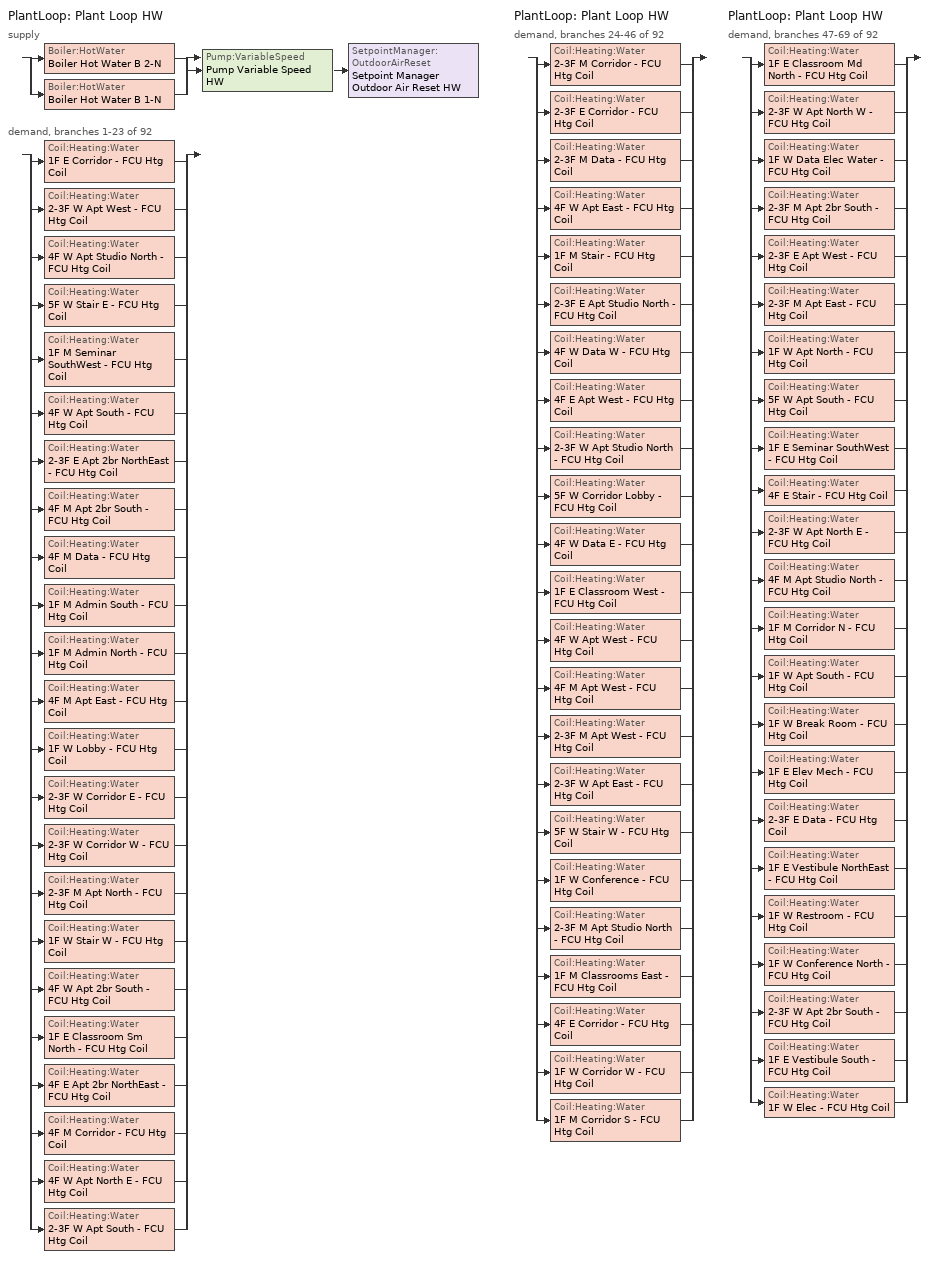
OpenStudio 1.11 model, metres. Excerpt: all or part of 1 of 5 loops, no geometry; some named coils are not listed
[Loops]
PlantLoop 'Plant Loop HW'
 supply: split
  | Boiler:HotWater 'Boiler Hot Water B 2-N'
  | Boiler:HotWater 'Boiler Hot Water B 1-N'
  join > Pump:VariableSpeed 'Pump Variable Speed HW' > SetpointManager:OutdoorAirReset 'Setpoint Manager Outdoor Air Reset HW'
 demand, branches 1-23 of 92: split
  | Coil:Heating:Water '1F E Corridor - FCU Htg Coil'
  | Coil:Heating:Water '2-3F W Apt West - FCU Htg Coil'
  | Coil:Heating:Water '4F W Apt Studio North - FCU Htg Coil'
  | Coil:Heating:Water '5F W Stair E - FCU Htg Coil'
  | Coil:Heating:Water '1F M Seminar SouthWest - FCU Htg Coil'
  | Coil:Heating:Water '4F W Apt South - FCU Htg Coil'
  | Coil:Heating:Water '2-3F E Apt 2br NorthEast - FCU Htg Coil'
  | Coil:Heating:Water '4F M Apt 2br South - FCU Htg Coil'
  | Coil:Heating:Water '4F M Data - FCU Htg Coil'
  | Coil:Heating:Water '1F M Admin South - FCU Htg Coil'
  | Coil:Heating:Water '1F M Admin North - FCU Htg Coil'
  | Coil:Heating:Water '4F M Apt East - FCU Htg Coil'
  | Coil:Heating:Water '1F W Lobby - FCU Htg Coil'
  | Coil:Heating:Water '2-3F W Corridor E - FCU Htg Coil'
  | Coil:Heating:Water '2-3F W Corridor W - FCU Htg Coil'
  | Coil:Heating:Water '2-3F M Apt North - FCU Htg Coil'
  | Coil:Heating:Water '1F W Stair W - FCU Htg Coil'
  | Coil:Heating:Water '4F W Apt 2br South - FCU Htg Coil'
  | Coil:Heating:Water '1F E Classroom Sm North - FCU Htg Coil'
  | Coil:Heating:Water '4F E Apt 2br NorthEast - FCU Htg Coil'
  | Coil:Heating:Water '4F M Corridor - FCU Htg Coil'
  | Coil:Heating:Water '4F W Apt North E - FCU Htg Coil'
  | Coil:Heating:Water '2-3F W Apt South - FCU Htg Coil'
PlantLoop 'Plant Loop HW'
 demand, branches 24-46 of 92: split
  | Coil:Heating:Water '2-3F M Corridor - FCU Htg Coil'
  | Coil:Heating:Water '2-3F E Corridor - FCU Htg Coil'
  | Coil:Heating:Water '2-3F M Data - FCU Htg Coil'
  | Coil:Heating:Water '4F W Apt East - FCU Htg Coil'
  | Coil:Heating:Water '1F M Stair - FCU Htg Coil'
  | Coil:Heating:Water '2-3F E Apt Studio North - FCU Htg Coil'
  | Coil:Heating:Water '4F W Data W - FCU Htg Coil'
  | Coil:Heating:Water '4F E Apt West - FCU Htg Coil'
  | Coil:Heating:Water '2-3F W Apt Studio North - FCU Htg Coil'
  | Coil:Heating:Water '5F W Corridor Lobby - FCU Htg Coil'
  | Coil:Heating:Water '4F W Data E - FCU Htg Coil'
  | Coil:Heating:Water '1F E Classroom West - FCU Htg Coil'
  | Coil:Heating:Water '4F W Apt West - FCU Htg Coil'
  | Coil:Heating:Water '4F M Apt West - FCU Htg Coil'
  | Coil:Heating:Water '2-3F M Apt West - FCU Htg Coil'
  | Coil:Heating:Water '2-3F W Apt East - FCU Htg Coil'
  | Coil:Heating:Water '5F W Stair W - FCU Htg Coil'
  | Coil:Heating:Water '1F W Conference - FCU Htg Coil'
  | Coil:Heating:Water '2-3F M Apt Studio North - FCU Htg Coil'
  | Coil:Heating:Water '1F M Classrooms East - FCU Htg Coil'
  | Coil:Heating:Water '4F E Corridor - FCU Htg Coil'
  | Coil:Heating:Water '1F W Corridor W - FCU Htg Coil'
  | Coil:Heating:Water '1F M Corridor S - FCU Htg Coil'
PlantLoop 'Plant Loop HW'
 demand, branches 47-69 of 92: split
  | Coil:Heating:Water '1F E Classroom Md North - FCU Htg Coil'
  | Coil:Heating:Water '2-3F W Apt North W - FCU Htg Coil'
  | Coil:Heating:Water '1F W Data Elec Water - FCU Htg Coil'
  | Coil:Heating:Water '2-3F M Apt 2br South - FCU Htg Coil'
  | Coil:Heating:Water '2-3F E Apt West - FCU Htg Coil'
  | Coil:Heating:Water '2-3F M Apt East - FCU Htg Coil'
  | Coil:Heating:Water '1F W Apt North - FCU Htg Coil'
  | Coil:Heating:Water '5F W Apt South - FCU Htg Coil'
  | Coil:Heating:Water '1F E Seminar SouthWest - FCU Htg Coil'
  | Coil:Heating:Water '4F E Stair - FCU Htg Coil'
  | Coil:Heating:Water '2-3F W Apt North E - FCU Htg Coil'
  | Coil:Heating:Water '4F M Apt Studio North - FCU Htg Coil'
  | Coil:Heating:Water '1F M Corridor N - FCU Htg Coil'
  | Coil:Heating:Water '1F W Apt South - FCU Htg Coil'
  | Coil:Heating:Water '1F W Break Room - FCU Htg Coil'
  | Coil:Heating:Water '1F E Elev Mech - FCU Htg Coil'
  | Coil:Heating:Water '2-3F E Data - FCU Htg Coil'
  | Coil:Heating:Water '1F E Vestibule NorthEast - FCU Htg Coil'
  | Coil:Heating:Water '1F W Restroom - FCU Htg Coil'
  | Coil:Heating:Water '1F W Conference North - FCU Htg Coil'
  | Coil:Heating:Water '2-3F W Apt 2br South - FCU Htg Coil'
  | Coil:Heating:Water '1F E Vestibule South - FCU Htg Coil'
  | Coil:Heating:Water '1F W Elec - FCU Htg Coil'
[Sizing:Zone] Zone Cooling Design Supply Air Temperature Input Method=SupplyAirTemperature; Zone Cooling Design Supply Air Temperature {C}=12.7778; Zone Cooling Design Supply Air Temperature Difference {deltaC}=11.11; Zone Heating Design Supply Air Temperature Input Method=SupplyAirTemperature; Zone Heating Design Supply Air Temperature {C}=40; Zone Heating Design Supply Air Temperature Difference {deltaC}=11.11; Zone Cooling Design Supply Air Humidity Ratio {kg-H2O/kg-air}=0.0085; Zone Heating Design Supply Air Humidity Ratio {kg-H2O/kg-air}=0.008; Cooling Design Air Flow Method=DesignDay; Heating Design Air Flow Method=DesignDay; Account for Dedicated Outdoor Air System=No; Dedicated Outdoor Air System Control Strategy=NeutralSupplyAir; Dedicated Outdoor Air Low Setpoint Temperature for Design {C}=Autosize; Dedicated Outdoor Air High Setpoint Temperature for Design {C}=Autosize
4F E Stair; 2-3F M Corridor; 1F W Lobby; 5F W Apt South; 2-3F W Corridor W; 2-3F M Apt Studio North; 2-3F W Apt Studio North; 4F M Apt West; 2-3F E Apt West; 2-3F W Corridor E; 2-3F W Apt 2br South; 1F W Apt North; 2-3F W Apt South; 5F W Stair W; 4F W Apt South; 2-3F E Data; 2-3F M Data; 4F M Apt East; 4F W Apt Studio North; 4F E Apt 2br NorthEast; 1F E Vestibule South; 2-3F W Apt East; 1F W Corridor W; 5F W Stair E; 2-3F W Apt North W; 4F E Corridor; 2-3F M Apt North; 1F W Stair W; 4F W Data W; 4F M Apt 2br South; 2-3F W Apt North E; 4F M Corridor; 2-3F M Apt 2br South; 4F W Apt East; 4F E Apt West; 1F W Elec; 1F W Apt South; 1F E Elev Mech; 4F W Data E; 4F M Apt Studio North; 4F M Data; 2-3F E Apt Studio North; 2-3F W Apt West; 1F W Data Elec Water; 2-3F M Apt East; 2-3F M Apt West; 5F W Corridor Lobby; 1F M Stair; 1F E Vestibule NorthEast; 4F W Apt 2br South; 2-3F E Apt 2br NorthEast; 4F W Apt North E; 4F W Apt West; 2-3F E Corridor
[Zone equipment]
4F E Stair: 4F E Stair - FCU
2-3F M Corridor: 2-3F M Corridor - FCU, 2-3F M Corridor EF
1F W Lobby: 1F W Lobby - FCU
5F W Apt South: 5F W Apt South - FCU, 5F W Apt South EF
2-3F W Corridor W: 2-3F W Corridor W - FCU, 2-3F W Corridor W EF
2-3F M Apt Studio North: 2-3F M Apt Studio North - FCU, 2-3F M Apt Studio North EF
2-3F W Apt Studio North: 2-3F W Apt Studio North - FCU, 2-3F W Apt Studio North EF
4F M Apt West: 4F M Apt West - FCU, 4F M Apt West EF
2-3F E Apt West: 2-3F E Apt West - FCU, 2-3F E Apt West EF
2-3F W Corridor E: 2-3F W Corridor E - FCU, 2-3F W Corridor E EF
2-3F W Apt 2br South: 2-3F W Apt 2br South - FCU, 2-3F W Apt 2br South EF
1F W Apt North: 1F W Apt North - FCU, 1F W Apt North EF
2-3F W Apt South: 2-3F W Apt South - FCU, 2-3F W Apt South EF
5F W Stair W: 5F W Stair W - FCU
4F W Apt South: 4F W Apt South - FCU, 4F W Apt South EF
2-3F E Data: 2-3F E Data - FCU
2-3F M Data: 2-3F M Data - FCU
4F M Apt East: 4F M Apt East - FCU, 4F M Apt East EF
4F W Apt Studio North: 4F W Apt Studio North - FCU, 4F W Apt Studio North EF
4F E Apt 2br NorthEast: 4F E Apt 2br NorthEast - FCU, 4F E Apt 2br NorthEast EF
1F E Vestibule South: 1F E Vestibule South - FCU
2-3F W Apt East: 2-3F W Apt East - FCU, 2-3F W Apt East EF
1F W Corridor W: 1F W Corridor W - FCU, 1F W Corridor W EF
5F W Stair E: 5F W Stair E - FCU
2-3F W Apt North W: 2-3F W Apt North W - FCU, 2-3F W Apt North W EF
4F E Corridor: 4F E Corridor - FCU, 4F E Corridor EF
2-3F M Apt North: 2-3F M Apt North - FCU, 2-3F M Apt North EF
1F W Stair W: 1F W Stair W - FCU
4F W Data W: 4F W Data W - FCU
4F M Apt 2br South: 4F M Apt 2br South - FCU, 4F M Apt 2br South EF
2-3F W Apt North E: 2-3F W Apt North E - FCU, 2-3F W Apt North E EF
4F M Corridor: 4F M Corridor - FCU, 4F M Corridor EF
2-3F M Apt 2br South: 2-3F M Apt 2br South - FCU, 2-3F M Apt 2br South EF
4F W Apt East: 4F W Apt East - FCU, 4F W Apt East EF
4F E Apt West: 4F E Apt West - FCU, 4F E Apt West EF
1F W Elec: 1F W Elec - FCU
1F W Apt South: 1F W Apt South - FCU, 1F W Apt South EF
1F E Elev Mech: 1F E Elev Mech - FCU
4F W Data E: 4F W Data E - FCU
4F M Apt Studio North: 4F M Apt Studio North - FCU, 4F M Apt Studio North EF
4F M Data: 4F M Data - FCU
2-3F E Apt Studio North: 2-3F E Apt Studio North - FCU, 2-3F E Apt Studio North EF
2-3F W Apt West: 2-3F W Apt West - FCU, 2-3F W Apt West EF
1F W Data Elec Water: 1F W Data Elec Water - FCU, 1F W Data Elec Water - UH
2-3F M Apt East: 2-3F M Apt East - FCU, 2-3F M Apt East EF
2-3F M Apt West: 2-3F M Apt West - FCU, 2-3F M Apt West EF
5F W Corridor Lobby: 5F W Corridor Lobby - FCU, 5F W Corridor Lobby EF
1F M Stair: 1F M Stair - FCU
1F E Vestibule NorthEast: 1F E Vestibule NorthEast - FCU
4F W Apt 2br South: 4F W Apt 2br South - FCU, 4F W Apt 2br South EF
2-3F E Apt 2br NorthEast: 2-3F E Apt 2br NorthEast - FCU, 2-3F E Apt 2br NorthEast EF
4F W Apt North E: 4F W Apt North E - FCU, 4F W Apt North E EF
4F W Apt West: 4F W Apt West - FCU, 4F W Apt West EF
2-3F E Corridor: 2-3F E Corridor - FCU, 2-3F E Corridor EF
[PlantLoop]
Plant Loop HW: Fluid Type=Water; Plant Loop Volume {m3}=Autocalculate; Load Distribution Scheme=Optimal
[Sizing:Plant]
Plant Loop HW: Loop Type=Heating; Design Loop Exit Temperature {C}=60; Loop Design Temperature Difference {deltaC}=30.5556; Sizing Option=NonCoincident; Zone Timesteps in Averaging Window=1; Coincident Sizing Factor Mode=None
[Boiler:HotWater] Nominal Capacity {W}=820599; Nominal Thermal Efficiency=0.933; Efficiency Curve Temperature Evaluation Variable=EnteringBoiler; Design Water Outlet Temperature {C}=60; Design Water Flow Rate {m3/s}=0.0227125; Water Outlet Upper Temperature Limit {C}=99; Boiler Flow Mode=NotModulated; Parasitic Electric Load {W}=0; Sizing Factor=1
Name | Normalized Boiler Efficiency Curve
Boiler Hot Water B 2-N | Constant Boiler Efficiency
Boiler Hot Water B 1-N | Boiler Efficiency
[SetpointManager:OutdoorAirReset]
Setpoint Manager Outdoor Air Reset HW: Control Variable=Temperature; Setpoint at Outdoor Low Temperature {C}=60; Outdoor Low Temperature {C}=-12.2222; Setpoint at Outdoor High Temperature {C}=48.8889; Outdoor High Temperature {C}=15.5556
[Coil:Heating:Water] Performance Input Method=NominalCapacity; Rated Inlet Water Temperature {C}=60; Rated Inlet Air Temperature {C}=20; Rated Outlet Water Temperature {C}=29.4444; Rated Outlet Air Temperature {C}=29.4444
Name | Availability Schedule | Rated Capacity {W} | Rated Ratio for Air and Water Convection
1F E Corridor - FCU Htg Coil | Always On Discrete | 40168.3
2-3F W Apt West - FCU Htg Coil; 4F M Apt East - FCU Htg Coil; 4F W Apt East - FCU Htg Coil; 4F W Apt West - FCU Htg Coil; 4F M Apt West - FCU Htg Coil; 2-3F M Apt West - FCU Htg Coil; 2-3F W Apt East - FCU Htg Coil; 2-3F M Apt East - FCU Htg Coil | Always On Discrete | 12978.9
4F W Apt Studio North - FCU Htg Coil; 2-3F E Apt Studio North - FCU Htg Coil; 2-3F W Apt Studio North - FCU Htg Coil; 2-3F M Apt Studio North - FCU Htg Coil; 4F M Apt Studio North - FCU Htg Coil | Always On Discrete | 11425.1
5F W Stair E - FCU Htg Coil; 5F W Stair W - FCU Htg Coil; 4F E Stair - FCU Htg Coil | Always On Discrete | 4077.5
1F M Seminar SouthWest - FCU Htg Coil; 1F E Seminar SouthWest - FCU Htg Coil | Always On Discrete | 5680.89
4F W Apt South - FCU Htg Coil; 2-3F W Apt South - FCU Htg Coil; 4F E Apt West - FCU Htg Coil; 2-3F E Apt West - FCU Htg Coil; 5F W Apt South - FCU Htg Coil; 1F W Apt South - FCU Htg Coil | Always On Discrete | 12804.9
2-3F E Apt 2br NorthEast - FCU Htg Coil; 4F E Apt 2br NorthEast - FCU Htg Coil | Always On Discrete | 5996.23
4F M Apt 2br South - FCU Htg Coil; 4F W Apt 2br South - FCU Htg Coil; 2-3F M Apt 2br South - FCU Htg Coil; 2-3F W Apt 2br South - FCU Htg Coil | Always On Discrete | 9129.75
4F M Data - FCU Htg Coil; 2-3F W Corridor E - FCU Htg Coil; 4F M Corridor - FCU Htg Coil; 2-3F M Corridor - FCU Htg Coil; 2-3F E Corridor - FCU Htg Coil; 2-3F M Data - FCU Htg Coil; 4F W Data W - FCU Htg Coil; 4F W Data E - FCU Htg Coil; 4F E Corridor - FCU Htg Coil; 1F W Data Elec Water - FCU Htg Coil; 1F E Elev Mech - FCU Htg Coil; 2-3F E Data - FCU Htg Coil; 1F W Elec - FCU Htg Coil | Always OFF | 0
1F M Admin South - FCU Htg Coil | Always On Discrete | 11812.5
1F M Admin North - FCU Htg Coil | Always On Discrete | 13194.1
1F W Lobby - FCU Htg Coil | Always On Discrete | 50523.1
2-3F W Corridor W - FCU Htg Coil; 5F W Corridor Lobby - FCU Htg Coil | Always On Discrete | 9574.63
2-3F M Apt North - FCU Htg Coil; 4F W Apt North E - FCU Htg Coil; 2-3F W Apt North E - FCU Htg Coil | Always On Discrete | 7388.91
1F W Stair W - FCU Htg Coil; 1F M Stair - FCU Htg Coil | Always On Discrete | 5158.05
1F E Classroom Sm North - FCU Htg Coil; 1F W Conference North - FCU Htg Coil | Always On Discrete | 7918.78
1F E Classroom West - FCU Htg Coil; 1F M Classrooms East - FCU Htg Coil | Always On Discrete | 24101
1F W Conference - FCU Htg Coil | Always On Discrete | 4361.19
1F W Corridor W - FCU Htg Coil | Always On Discrete | 1492.02 | 0.5
1F M Corridor S - FCU Htg Coil | Always On Discrete | 17215
1F E Classroom Md North - FCU Htg Coil | Always On Discrete | 36151.5 | 0.5
2-3F W Apt North W - FCU Htg Coil; 1F W Apt North - FCU Htg Coil | Always On Discrete | 18814
1F M Corridor N - FCU Htg Coil | Always On Discrete | 9525.4
1F W Break Room - FCU Htg Coil; 1F W Restroom - FCU Htg Coil | Always On Discrete | 1434.58
1F E Vestibule NorthEast - FCU Htg Coil; 1F E Vestibule South - FCU Htg Coil | Always On Discrete | 2940.09
[ZoneHVAC:FourPipeFanCoil] Availability Schedule=Always On Discrete; Capacity Control Method=CyclingFan; Maximum Supply Air Flow Rate {m3/s}=autosize; Maximum Outdoor Air Flow Rate {m3/s}=0; Maximum Hot Water Flow Rate {m3/s}=autosize
Name | Outdoor Air Schedule | Supply Air Fan | Cooling Coil | Maximum Cold Water Flow Rate {m3/s} | Heating Coil | Medium Speed Supply Air Flow Ratio | Low Speed Supply Air Flow Ratio | Minimum Hot Water Flow Rate {m3/s}
1F E Corridor - FCU | ControllerOutdoorAir - Offices | 1F E Corridor - FCU Fan | 1F E Corridor - FCU Clg Coil | autosize | 1F E Corridor - FCU Htg Coil
2-3F W Apt West - FCU |  | 2-3F W Apt West - FCU Fan | 2-3F W Apt West - FCU Clg Coil | autosize | 2-3F W Apt West - FCU Htg Coil | 0.66
4F W Apt Studio North - FCU |  | 4F W Apt Studio North - FCU Fan | 4F W Apt Studio North - FCU Clg Coil | autosize | 4F W Apt Studio North - FCU Htg Coil | 0.66
5F W Stair E - FCU |  | 5F W Stair E - FCU Fan | 5F W Stair E - FCU Clg Coil | autosize | 5F W Stair E - FCU Htg Coil
1F M Seminar SouthWest - FCU | ControllerOutdoorAir - Offices | 1F M Seminar SouthWest - FCU Fan | 1F M Seminar SouthWest - FCU Clg Coil | autosize | 1F M Seminar SouthWest - FCU Htg Coil | 0.66
4F W Apt South - FCU |  | 4F W Apt South - FCU Fan | 4F W Apt South - FCU Clg Coil | autosize | 4F W Apt South - FCU Htg Coil | 0.66
2-3F E Apt 2br NorthEast - FCU |  | 2-3F E Apt 2br NorthEast - FCU Fan | 2-3F E Apt 2br NorthEast - FCU Clg Coil | autosize | 2-3F E Apt 2br NorthEast - FCU Htg Coil |  | 0.33
4F M Apt 2br South - FCU |  | 4F M Apt 2br South - FCU Fan | 4F M Apt 2br South - FCU Clg Coil | autosize | 4F M Apt 2br South - FCU Htg Coil | 0.66
4F M Data - FCU |  | 4F M Data - FCU Fan | 4F M Data - FCU Clg Coil | autosize | 4F M Data - FCU Htg Coil
1F M Admin South - FCU | ControllerOutdoorAir - Offices | 1F M Admin South - FCU Fan | 1F M Admin South - FCU Clg Coil | autosize | 1F M Admin South - FCU Htg Coil
1F M Admin North - FCU | ControllerOutdoorAir - Offices | 1F M Admin North - FCU Fan | 1F M Admin North - FCU Clg Coil | autosize | 1F M Admin North - FCU Htg Coil
4F M Apt East - FCU |  | 4F M Apt East - FCU Fan | 4F M Apt East - FCU Clg Coil | autosize | 4F M Apt East - FCU Htg Coil
1F W Lobby - FCU |  | 1F W Lobby - FCU Fan | 1F W Lobby - FCU Clg Coil | autosize | 1F W Lobby - FCU Htg Coil
2-3F W Corridor E - FCU |  | 2-3F W Corridor E - FCU Fan | 2-3F W Corridor E - FCU Clg Coil | autosize | 2-3F W Corridor E - FCU Htg Coil
2-3F W Corridor W - FCU |  | 2-3F W Corridor W - FCU Fan | 2-3F W Corridor W - FCU Clg Coil | autosize | 2-3F W Corridor W - FCU Htg Coil
2-3F M Apt North - FCU |  | 2-3F M Apt North - FCU Fan | 2-3F M Apt North - FCU Clg Coil | autosize | 2-3F M Apt North - FCU Htg Coil | 0.66 | 0.33
1F W Stair W - FCU |  | 1F W Stair W - FCU Fan | 1F W Stair W - FCU Clg Coil | autosize | 1F W Stair W - FCU Htg Coil
4F W Apt 2br South - FCU |  | 4F W Apt 2br South - FCU Fan | 4F W Apt 2br South - FCU Clg Coil | autosize | 4F W Apt 2br South - FCU Htg Coil | 0.66
1F E Classroom Sm North - FCU | ControllerOutdoorAir - Offices | 1F E Classroom Sm North - FCU Fan | 1F E Classroom Sm North - FCU Clg Coil | autosize | 1F E Classroom Sm North - FCU Htg Coil |  | 0.33
4F E Apt 2br NorthEast - FCU |  | 4F E Apt 2br NorthEast - FCU Fan | 4F E Apt 2br NorthEast - FCU Clg Coil | autosize | 4F E Apt 2br NorthEast - FCU Htg Coil | 0.66
4F M Corridor - FCU |  | 4F M Corridor - FCU Fan | 4F M Corridor - FCU Clg Coil | autosize | 4F M Corridor - FCU Htg Coil
4F W Apt North E - FCU |  | 4F W Apt North E - FCU Fan | 4F W Apt North E - FCU Clg Coil | autosize | 4F W Apt North E - FCU Htg Coil | 0.66
2-3F W Apt South - FCU |  | 2-3F W Apt South - FCU Fan | 2-3F W Apt South - FCU Clg Coil | autosize | 2-3F W Apt South - FCU Htg Coil | 0.66
2-3F M Corridor - FCU |  | 2-3F M Corridor - FCU Fan | 2-3F M Corridor - FCU Clg Coil | autosize | 2-3F M Corridor - FCU Htg Coil
2-3F E Corridor - FCU |  | 2-3F E Corridor - FCU Fan | 2-3F E Corridor - FCU Clg Coil | autosize | 2-3F E Corridor - FCU Htg Coil
2-3F M Data - FCU |  | 2-3F M Data - FCU Fan | 2-3F M Data - FCU Clg Coil | autosize | 2-3F M Data - FCU Htg Coil
4F W Apt East - FCU |  | 4F W Apt East - FCU Fan | 4F W Apt East - FCU Clg Coil | autosize | 4F W Apt East - FCU Htg Coil | 0.66
1F M Stair - FCU |  | 1F M Stair - FCU Fan | 1F M Stair - FCU Clg Coil | autosize | 1F M Stair - FCU Htg Coil
2-3F E Apt Studio North - FCU |  | 2-3F E Apt Studio North - FCU Fan | 2-3F E Apt Studio North - FCU Clg Coil | autosize | 2-3F E Apt Studio North - FCU Htg Coil | 0.66
4F W Data W - FCU |  | 4F W Data W - FCU Fan | 4F W Data W - FCU Clg Coil | 0 | 4F W Data W - FCU Htg Coil
4F E Apt West - FCU |  | 4F E Apt West - FCU Fan | 4F E Apt West - FCU Clg Coil | autosize | 4F E Apt West - FCU Htg Coil | 0.66
2-3F W Apt Studio North - FCU |  | 2-3F W Apt Studio North - FCU Fan | 2-3F W Apt Studio North - FCU Clg Coil | autosize | 2-3F W Apt Studio North - FCU Htg Coil | 0.66
5F W Corridor Lobby - FCU |  | 5F W Corridor Lobby - FCU Fan | 5F W Corridor Lobby - FCU Clg Coil | autosize | 5F W Corridor Lobby - FCU Htg Coil
4F W Data E - FCU |  | 4F W Data E - FCU Fan | 4F W Data E - FCU Clg Coil | autosize | 4F W Data E - FCU Htg Coil
1F E Classroom West - FCU | ControllerOutdoorAir - Offices | 1F E Classroom West - FCU Fan | 1F E Classroom West - FCU Clg Coil | autosize | 1F E Classroom West - FCU Htg Coil | 0.66
4F W Apt West - FCU |  | 4F W Apt West - FCU Fan | 4F W Apt West - FCU Clg Coil | autosize | 4F W Apt West - FCU Htg Coil | 0.66
4F M Apt West - FCU |  | 4F M Apt West - FCU Fan | 4F M Apt West - FCU Clg Coil | autosize | 4F M Apt West - FCU Htg Coil |  | 0.33
2-3F M Apt West - FCU |  | 2-3F M Apt West - FCU Fan | 2-3F M Apt West - FCU Clg Coil | autosize | 2-3F M Apt West - FCU Htg Coil
2-3F W Apt East - FCU |  | 2-3F W Apt East - FCU Fan | 2-3F W Apt East - FCU Clg Coil | autosize | 2-3F W Apt East - FCU Htg Coil | 0.66
5F W Stair W - FCU |  | 5F W Stair W - FCU Fan | 5F W Stair W - FCU Clg Coil | autosize | 5F W Stair W - FCU Htg Coil
1F W Conference - FCU | ControllerOutdoorAir - Offices | 1F W Conference - FCU Fan | 1F W Conference - FCU Clg Coil | autosize | 1F W Conference - FCU Htg Coil
2-3F M Apt Studio North - FCU |  | 2-3F M Apt Studio North - FCU Fan | 2-3F M Apt Studio North - FCU Clg Coil | autosize | 2-3F M Apt Studio North - FCU Htg Coil
1F M Classrooms East - FCU | ControllerOutdoorAir - Offices | 1F M Classrooms East - FCU Fan | 1F M Classrooms East - FCU Clg Coil | autosize | 1F M Classrooms East - FCU Htg Coil | 0.66
4F E Corridor - FCU |  | 4F E Corridor - FCU Fan | 4F E Corridor - FCU Clg Coil | autosize | 4F E Corridor - FCU Htg Coil
1F W Corridor W - FCU |  | 1F W Corridor W - FCU Fan | 1F W Corridor W - FCU Clg Coil | autosize | 1F W Corridor W - FCU Htg Coil | 0.66
1F M Corridor S - FCU | ControllerOutdoorAir - Offices | 1F M Corridor S - FCU Fan | 1F M Corridor S - FCU Clg Coil | autosize | 1F M Corridor S - FCU Htg Coil
1F E Classroom Md North - FCU | ControllerOutdoorAir - Offices | 1F E Classroom Md North - FCU Fan | 1F E Classroom Md North - FCU Clg Coil | autosize | 1F E Classroom Md North - FCU Htg Coil | 0.66 | 0.33 | 0
2-3F W Apt North W - FCU |  | 2-3F W Apt North W - FCU Fan | 2-3F W Apt North W - FCU Clg Coil | autosize | 2-3F W Apt North W - FCU Htg Coil
1F W Data Elec Water - FCU |  | 1F W Data Elec Water - FCU Fan | 1F W Data Elec Water - FCU Clg Coil | autosize | 1F W Data Elec Water - FCU Htg Coil
2-3F M Apt 2br South - FCU |  | 2-3F M Apt 2br South - FCU Fan | 2-3F M Apt 2br South - FCU Clg Coil | autosize | 2-3F M Apt 2br South - FCU Htg Coil | 0.66
2-3F E Apt West - FCU |  | 2-3F E Apt West - FCU Fan | 2-3F E Apt West - FCU Clg Coil | autosize | 2-3F E Apt West - FCU Htg Coil
2-3F M Apt East - FCU |  | 2-3F M Apt East - FCU Fan | 2-3F M Apt East - FCU Clg Coil | autosize | 2-3F M Apt East - FCU Htg Coil | 0.66
1F W Apt North - FCU |  | 1F W Apt North - FCU Fan | 1F W Apt North - FCU Clg Coil | autosize | 1F W Apt North - FCU Htg Coil | 0.66 | 0.33
5F W Apt South - FCU |  | 5F W Apt South - FCU Fan | 5F W Apt South - FCU Clg Coil | autosize | 5F W Apt South - FCU Htg Coil | 0.66
1F E Seminar SouthWest - FCU | ControllerOutdoorAir - Offices | 1F E Seminar SouthWest - FCU Fan | 1F E Seminar SouthWest - FCU Clg Coil | autosize | 1F E Seminar SouthWest - FCU Htg Coil | 0.66
4F E Stair - FCU |  | 4F E Stair - FCU Fan | 4F E Stair - FCU Clg Coil | autosize | 4F E Stair - FCU Htg Coil
2-3F W Apt North E - FCU |  | 2-3F W Apt North E - FCU Fan | 2-3F W Apt North E - FCU Clg Coil | autosize | 2-3F W Apt North E - FCU Htg Coil | 0.66
4F M Apt Studio North - FCU |  | 4F M Apt Studio North - FCU Fan | 4F M Apt Studio North - FCU Clg Coil | autosize | 4F M Apt Studio North - FCU Htg Coil
1F M Corridor N - FCU | ControllerOutdoorAir - Offices | 1F M Corridor N - FCU Fan | 1F M Corridor N - FCU Clg Coil | autosize | 1F M Corridor N - FCU Htg Coil
1F W Apt South - FCU |  | 1F W Apt South - FCU Fan | 1F W Apt South - FCU Clg Coil | autosize | 1F W Apt South - FCU Htg Coil |  | 0.33
1F W Break Room - FCU | ControllerOutdoorAir - Offices | 1F W Break Room - FCU Fan | 1F W Break Room - FCU Clg Coil | autosize | 1F W Break Room - FCU Htg Coil
1F E Elev Mech - FCU |  | 1F E Elev Mech - FCU Fan | 1F E Elev Mech - FCU Clg Coil | autosize | 1F E Elev Mech - FCU Htg Coil
2-3F E Data - FCU |  | 2-3F E Data - FCU Fan | 2-3F E Data - FCU Clg Coil | autosize | 2-3F E Data - FCU Htg Coil
1F E Vestibule NorthEast - FCU |  | 1F E Vestibule NorthEast - FCU Fan | 1F E Vestibule NorthEast - FCU Clg Coil | autosize | 1F E Vestibule NorthEast - FCU Htg Coil
1F W Restroom - FCU | ControllerOutdoorAir - Offices | 1F W Restroom - FCU Fan | 1F W Restroom - FCU Clg Coil | autosize | 1F W Restroom - FCU Htg Coil
1F W Conference North - FCU | ControllerOutdoorAir - Offices | 1F W Conference North - FCU Fan | 1F W Conference North - FCU Clg Coil | autosize | 1F W Conference North - FCU Htg Coil
2-3F W Apt 2br South - FCU |  | 2-3F W Apt 2br South - FCU Fan | 2-3F W Apt 2br South - FCU Clg Coil | autosize | 2-3F W Apt 2br South - FCU Htg Coil | 0.66
1F E Vestibule South - FCU |  | 1F E Vestibule South - FCU Fan | 1F E Vestibule South - FCU Clg Coil | autosize | 1F E Vestibule South - FCU Htg Coil
1F W Elec - FCU |  | 1F W Elec - FCU Fan | 1F W Elec - FCU Clg Coil | autosize | 1F W Elec - FCU Htg Coil
[ZoneHVAC:UnitHeater]
1F W Data Elec Water - UH: Availability Schedule=Always On Discrete; Supply Air Fan=1F W Data Elec Water - UH Fan; Maximum Supply Air Flow Rate {m3/s}=0.188779; Fan Control Type=OnOff; Heating Coil=1F W Data Elec Water - UH Htg Coil; Maximum Hot Water Flow Rate {m3/s}=AutoSize; Minimum Hot Water Flow Rate {m3/s}=0; Heating Convergence Tolerance=0.001
[Fan:ZoneExhaust] Fan Efficiency=0.6; System Availability Manager Coupling Mode=Decoupled
Name | Pressure Rise {Pa} | Maximum Flow Rate {m3/s}
4F W Apt North E EF; 2-3F W Apt North E EF; 4F M Apt 2br South EF; 4F W Apt 2br South EF; 2-3F M Apt 2br South EF; 2-3F W Apt 2br South EF; 2-3F M Apt North EF | 62.2722 | 0.0471947
2-3F W Apt North W EF; 1F W Apt North EF | 62.2722 | 0.141584
4F W Apt South EF; 2-3F W Apt South EF; 5F W Apt South EF; 1F W Apt South EF; 2-3F W Apt West EF; 4F E Apt West EF; 4F W Apt West EF; 4F M Apt West EF; 2-3F M Apt West EF; 2-3F E Apt West EF; 4F M Apt East EF; 4F W Apt East EF; 2-3F W Apt East EF; 2-3F M Apt East EF | 62.2722 | 0.0707921
2-3F E Apt 2br NorthEast EF; 4F E Apt 2br NorthEast EF | 62.2722 | 0.0235974
4F W Apt Studio North EF; 2-3F E Apt Studio North EF; 2-3F W Apt Studio North EF; 2-3F M Apt Studio North EF; 4F M Apt Studio North EF | 62.2722 | 0.0943895
2-3F W Corridor W EF; 1F W Corridor W EF | 44.836 | 0.0471947
2-3F W Corridor E EF; 4F M Corridor EF; 2-3F M Corridor EF; 2-3F E Corridor EF; 4F E Corridor EF; 5F W Corridor Lobby EF | 44.836 | 0.0943895
[Pump:VariableSpeed]
Pump Variable Speed HW: Rated Flow Rate {m3/s}=0.0227125; Rated Pump Head {Pa}=298907; Motor Efficiency=0.93; Pump Control Type=Intermittent
[Fan:OnOff] Availability Schedule=Always On Discrete; Fan Efficiency=0.7; Motor Efficiency=0.9; Motor In Airstream Fraction=1
Name | Pressure Rise {Pa} | Maximum Flow Rate {m3/s} | Fan Power Ratio Function of Speed Ratio Curve | Fan Efficiency Ratio Function of Speed Ratio Curve
1F W Apt North - FCU Fan | 498.044 | 1.57158 | Fan On Off Power Curve | Fan On Off Efficiency Curve
2-3F E Corridor - FCU Fan | 307.127 | 0.141584 | Fan On Off Power Curve 1 | Fan On Off Efficiency Curve 1
4F W Data E - FCU Fan | 2126.26 | 0.245413 | Fan On Off Power Curve 3 | Fan On Off Efficiency Curve 3
5F W Apt South - FCU Fan | 863.795 | 1.20819 | Fan On Off Power Curve 4 | Fan On Off Efficiency Curve 4
4F E Corridor - FCU Fan | 307.127 | 0.141584 | Fan On Off Power Curve 6 | Fan On Off Efficiency Curve 6
4F E Stair - FCU Fan | 792.586 | 0.438911 | Fan On Off Power Curve 9 | Fan On Off Efficiency Curve 9
4F E Apt West - FCU Fan | 863.795 | 1.20819 | Fan On Off Power Curve 10 | Fan On Off Efficiency Curve 10
1F W Lobby - FCU Fan | 547.196 | 3.24228 | Fan On Off Power Curve 11 | Fan On Off Efficiency Curve 11
1F E Classroom Sm North - FCU Fan | 801.201 | 0.651287 | Fan On Off Power Curve 12 | Fan On Off Efficiency Curve 12
4F W Apt East - FCU Fan | 622.507 | 1.22942 | Fan On Off Power Curve 15 | Fan On Off Efficiency Curve 15
2-3F M Apt Studio North - FCU Fan | 383.909 | 0.906139 | Fan On Off Power Curve 16 | Fan On Off Efficiency Curve 16
5F W Corridor Lobby - FCU Fan | 451.289 | 0.578136 | Fan On Off Power Curve 18 | Fan On Off Efficiency Curve 18
2-3F W Apt West - FCU Fan | 622.507 | 1.22942 | Fan On Off Power Curve 20 | Fan On Off Efficiency Curve 20
2-3F M Apt 2br South - FCU Fan | 792.586 | 0.877822 | Fan On Off Power Curve 21 | Fan On Off Efficiency Curve 21
2-3F W Corridor W - FCU Fan | 451.289 | 0.578136 | Fan On Off Power Curve 23 | Fan On Off Efficiency Curve 23
1F E Elev Mech - FCU Fan | 2126.26 | 0.245413 | Fan On Off Power Curve 25 | Fan On Off Efficiency Curve 25
1F W Data Elec Water - FCU Fan | 2126.26 | 0.245413 | Fan On Off Power Curve 30 | Fan On Off Efficiency Curve 30
4F E Apt 2br NorthEast - FCU Fan | 680.405 | 0.613532 | Fan On Off Power Curve 32 | Fan On Off Efficiency Curve 32
1F W Break Room - FCU Fan | 368.553 | 0.117987 | Fan On Off Power Curve 33 | Fan On Off Efficiency Curve 33
1F W Corridor W - FCU Fan | 141.751 | 0.122706 | Fan On Off Power Curve 35 | Fan On Off Efficiency Curve 35
2-3F E Apt 2br NorthEast - FCU Fan | 680.405 | 0.613532 | Fan On Off Power Curve 36 | Fan On Off Efficiency Curve 36
4F W Apt South - FCU Fan | 863.795 | 1.20819 | Fan On Off Power Curve 37 | Fan On Off Efficiency Curve 37
2-3F W Apt East - FCU Fan | 622.507 | 1.22942 | Fan On Off Power Curve 38 | Fan On Off Efficiency Curve 38
4F M Corridor - FCU Fan | 307.127 | 0.141584 | Fan On Off Power Curve 39 | Fan On Off Efficiency Curve 39
4F W Data W - FCU Fan | 2126.26 | 0.245413 | Fan On Off Power Curve 40 | Fan On Off Efficiency Curve 40
4F M Apt West - FCU Fan | 622.507 | 1.22942 | Fan On Off Power Curve 41 | Fan On Off Efficiency Curve 41
4F W Apt West - FCU Fan | 622.507 | 1.22942 | Fan On Off Power Curve 42 | Fan On Off Efficiency Curve 42
2-3F W Corridor E - FCU Fan | 307.127 | 0.141584 | Fan On Off Power Curve 43 | Fan On Off Efficiency Curve 43
2-3F W Apt 2br South - FCU Fan | 792.586 | 0.877822 | Fan On Off Power Curve 44 | Fan On Off Efficiency Curve 44
1F M Admin South - FCU Fan | 313.833 | 1.08076 | Fan On Off Power Curve 45 | Fan On Off Efficiency Curve 45
1F W Apt South - FCU Fan | 863.795 | 1.20819 | Fan On Off Power Curve 46 | Fan On Off Efficiency Curve 46
4F W Apt North E - FCU Fan | 653.462 | 0.665446 | Fan On Off Power Curve 47 | Fan On Off Efficiency Curve 47
2-3F M Apt East - FCU Fan | 622.507 | 1.22942 | Fan On Off Power Curve 48 | Fan On Off Efficiency Curve 48
5F W Stair W - FCU Fan | 792.586 | 0.438911 | Fan On Off Power Curve 49 | Fan On Off Efficiency Curve 49
4F M Apt 2br South - FCU Fan | 792.586 | 0.877822 | Fan On Off Power Curve 50 | Fan On Off Efficiency Curve 50
1F M Classrooms East - FCU Fan | 605.479 | 1.98218 | Fan On Off Power Curve 51 | Fan On Off Efficiency Curve 51
2-3F M Data - FCU Fan | 2126.26 | 0.245413 | Fan On Off Power Curve 53 | Fan On Off Efficiency Curve 53
4F M Apt Studio North - FCU Fan | 383.909 | 0.906139 | Fan On Off Power Curve 54 | Fan On Off Efficiency Curve 54
2-3F E Apt Studio North - FCU Fan | 383.909 | 0.906139 | Fan On Off Power Curve 55 | Fan On Off Efficiency Curve 55
4F M Apt East - FCU Fan | 622.507 | 1.22942 | Fan On Off Power Curve 56 | Fan On Off Efficiency Curve 56
1F E Vestibule NorthEast - FCU Fan | 775.9 | 0.26901 | Fan On Off Power Curve 57 | Fan On Off Efficiency Curve 57
1F W Conference - FCU Fan | 363.703 | 0.35868 | Fan On Off Power Curve 58 | Fan On Off Efficiency Curve 58
2-3F W Apt South - FCU Fan | 863.795 | 1.20819 | Fan On Off Power Curve 59 | Fan On Off Efficiency Curve 59
2-3F W Apt North E - FCU Fan | 653.462 | 0.665446 | Fan On Off Power Curve 60 | Fan On Off Efficiency Curve 60
4F W Apt Studio North - FCU Fan | 383.909 | 0.906139 | Fan On Off Power Curve 61 | Fan On Off Efficiency Curve 61
4F W Apt 2br South - FCU Fan | 792.586 | 0.877822 | Fan On Off Power Curve 63 | Fan On Off Efficiency Curve 63
1F W Elec - FCU Fan | 1105.66 | 0.471947 | Fan On Off Power Curve 64 | Fan On Off Efficiency Curve 64
1F E Classroom West - FCU Fan | 605.479 | 1.98218 | Fan On Off Power Curve 65 | Fan On Off Efficiency Curve 65
5F W Stair E - FCU Fan | 792.586 | 0.438911 | Fan On Off Power Curve 66 | Fan On Off Efficiency Curve 66
1F W Conference North - FCU Fan | 801.201 | 0.651287 | Fan On Off Power Curve 68 | Fan On Off Efficiency Curve 68
1F E Seminar SouthWest - FCU Fan | 558.413 | 0.467228 | Fan On Off Power Curve 69 | Fan On Off Efficiency Curve 69
4F M Data - FCU Fan | 2126.26 | 0.245413 | Fan On Off Power Curve 70 | Fan On Off Efficiency Curve 70
2-3F W Apt North W - FCU Fan | 498.044 | 1.57158 | Fan On Off Power Curve 71 | Fan On Off Efficiency Curve 71
2-3F M Corridor - FCU Fan | 307.127 | 0.141584 | Fan On Off Power Curve 72 | Fan On Off Efficiency Curve 72
1F E Vestibule South - FCU Fan | 775.9 | 0.26901 | Fan On Off Power Curve 73 | Fan On Off Efficiency Curve 73
1F W Stair W - FCU Fan | 368.553 | 0.471947 | Fan On Off Power Curve 75 | Fan On Off Efficiency Curve 75
2-3F W Apt Studio North - FCU Fan | 383.909 | 0.906139 | Fan On Off Power Curve 76 | Fan On Off Efficiency Curve 76
1F M Seminar SouthWest - FCU Fan | 558.413 | 0.467228 | Fan On Off Power Curve 78 | Fan On Off Efficiency Curve 78
2-3F E Apt West - FCU Fan | 863.795 | 1.20819 | Fan On Off Power Curve 79 | Fan On Off Efficiency Curve 79
1F E Classroom Md North - FCU Fan | 526.504 | 2.97327 | Fan On Off Power Curve 80 | Fan On Off Efficiency Curve 80
1F M Admin North - FCU Fan | 312.333 | 1.1138 | Fan On Off Power Curve 81 | Fan On Off Efficiency Curve 81
1F M Corridor N - FCU Fan | 321.928 | 0.783433 | Fan On Off Power Curve 82 | Fan On Off Efficiency Curve 82
1F E Corridor - FCU Fan | 1184.63 | 3.30363 | Fan On Off Power Curve 83 | Fan On Off Efficiency Curve 83
2-3F M Apt North - FCU Fan | 653.462 | 0.665446 | Fan On Off Power Curve 84 | Fan On Off Efficiency Curve 84
2-3F E Data - FCU Fan | 2126.26 | 0.245413 | Fan On Off Power Curve 85 | Fan On Off Efficiency Curve 85
1F W Restroom - FCU Fan | 368.553 | 0.117987 | Fan On Off Power Curve 86 | Fan On Off Efficiency Curve 86
1F M Stair - FCU Fan | 368.553 | 0.471947 | Fan On Off Power Curve 88 | Fan On Off Efficiency Curve 88
1F M Corridor S - FCU Fan | 552.829 | 1.41584 | Fan On Off Power Curve 89 | Fan On Off Efficiency Curve 89
2-3F M Apt West - FCU Fan | 622.507 | 1.22942 | Fan On Off Power Curve 91 | Fan On Off Efficiency Curve 91
[Schedule:Ruleset]
Name | Default Day Schedule
ControllerOutdoorAir - Offices | Schedule Day 18
Always OFF | Schedule Day 12
[Schedule:Day]
Schedule Day 18: 7, 0, 0, 17, 0, 1, 24, 0, 0
Schedule Day 12: 24, 0, 0
[Curve:Biquadratic] Coefficient1 Constant=1.12497; Coefficient2 x=0.0149639; Coefficient3 x**2=-0.0259983; Coefficient4 y=0; Coefficient5 y**2=-1.40464e-06; Coefficient6 x*y=-0.00153624; Minimum Value of x=0.1; Maximum Value of x=1; Minimum Value of y=30; Maximum Value of y=85
Name | Input Unit Type for X | Input Unit Type for Y | Output Unit Type
Constant Boiler Efficiency | Dimensionless | Dimensionless | Dimensionless
Boiler Efficiency
[Schedule:Constant]
Always On Discrete: Value=1
[Curve:Exponent] Coefficient1 Constant=1; Coefficient2 Constant=0; Coefficient3 Constant=0; Minimum Value of x=0; Maximum Value of x=1
Fan On Off Power Curve; Fan On Off Power Curve 1; Fan On Off Power Curve 3; Fan On Off Power Curve 4; Fan On Off Power Curve 6; Fan On Off Power Curve 9; Fan On Off Power Curve 10; Fan On Off Power Curve 11; Fan On Off Power Curve 12; Fan On Off Power Curve 15; Fan On Off Power Curve 16; Fan On Off Power Curve 18; Fan On Off Power Curve 20; Fan On Off Power Curve 21; Fan On Off Power Curve 23; Fan On Off Power Curve 25; Fan On Off Power Curve 30; Fan On Off Power Curve 32; Fan On Off Power Curve 33; Fan On Off Power Curve 35; Fan On Off Power Curve 36; Fan On Off Power Curve 37; Fan On Off Power Curve 38; Fan On Off Power Curve 39; Fan On Off Power Curve 40; Fan On Off Power Curve 41; Fan On Off Power Curve 42; Fan On Off Power Curve 43; Fan On Off Power Curve 44; Fan On Off Power Curve 45; Fan On Off Power Curve 46; Fan On Off Power Curve 47; Fan On Off Power Curve 48; Fan On Off Power Curve 49; Fan On Off Power Curve 50; Fan On Off Power Curve 51; Fan On Off Power Curve 53; Fan On Off Power Curve 54; Fan On Off Power Curve 55; Fan On Off Power Curve 56; Fan On Off Power Curve 57; Fan On Off Power Curve 58; Fan On Off Power Curve 59; Fan On Off Power Curve 60; Fan On Off Power Curve 61; Fan On Off Power Curve 63; Fan On Off Power Curve 64; Fan On Off Power Curve 65; Fan On Off Power Curve 66; Fan On Off Power Curve 68; Fan On Off Power Curve 69; Fan On Off Power Curve 70; Fan On Off Power Curve 71; Fan On Off Power Curve 72; Fan On Off Power Curve 73; Fan On Off Power Curve 75; Fan On Off Power Curve 76; Fan On Off Power Curve 78; Fan On Off Power Curve 79; Fan On Off Power Curve 80; Fan On Off Power Curve 81; Fan On Off Power Curve 82; Fan On Off Power Curve 83; Fan On Off Power Curve 84; Fan On Off Power Curve 85; Fan On Off Power Curve 86; Fan On Off Power Curve 88; Fan On Off Power Curve 89; Fan On Off Power Curve 91
[Curve:Cubic] Coefficient1 Constant=1; Coefficient2 x=0; Coefficient3 x**2=0; Coefficient4 x**3=0; Minimum Value of x=0; Maximum Value of x=1
Fan On Off Efficiency Curve; Fan On Off Efficiency Curve 1; Fan On Off Efficiency Curve 3; Fan On Off Efficiency Curve 4; Fan On Off Efficiency Curve 6; Fan On Off Efficiency Curve 9; Fan On Off Efficiency Curve 10; Fan On Off Efficiency Curve 11; Fan On Off Efficiency Curve 12; Fan On Off Efficiency Curve 15; Fan On Off Efficiency Curve 16; Fan On Off Efficiency Curve 18; Fan On Off Efficiency Curve 20; Fan On Off Efficiency Curve 21; Fan On Off Efficiency Curve 23; Fan On Off Efficiency Curve 25; Fan On Off Efficiency Curve 30; Fan On Off Efficiency Curve 32; Fan On Off Efficiency Curve 33; Fan On Off Efficiency Curve 35; Fan On Off Efficiency Curve 36; Fan On Off Efficiency Curve 37; Fan On Off Efficiency Curve 38; Fan On Off Efficiency Curve 39; Fan On Off Efficiency Curve 40; Fan On Off Efficiency Curve 41; Fan On Off Efficiency Curve 42; Fan On Off Efficiency Curve 43; Fan On Off Efficiency Curve 44; Fan On Off Efficiency Curve 45; Fan On Off Efficiency Curve 46; Fan On Off Efficiency Curve 47; Fan On Off Efficiency Curve 48; Fan On Off Efficiency Curve 49; Fan On Off Efficiency Curve 50; Fan On Off Efficiency Curve 51; Fan On Off Efficiency Curve 53; Fan On Off Efficiency Curve 54; Fan On Off Efficiency Curve 55; Fan On Off Efficiency Curve 56; Fan On Off Efficiency Curve 57; Fan On Off Efficiency Curve 58; Fan On Off Efficiency Curve 59; Fan On Off Efficiency Curve 60; Fan On Off Efficiency Curve 61; Fan On Off Efficiency Curve 63; Fan On Off Efficiency Curve 64; Fan On Off Efficiency Curve 65; Fan On Off Efficiency Curve 66; Fan On Off Efficiency Curve 68; Fan On Off Efficiency Curve 69; Fan On Off Efficiency Curve 70; Fan On Off Efficiency Curve 71; Fan On Off Efficiency Curve 72; Fan On Off Efficiency Curve 73; Fan On Off Efficiency Curve 75; Fan On Off Efficiency Curve 76; Fan On Off Efficiency Curve 78; Fan On Off Efficiency Curve 79; Fan On Off Efficiency Curve 80; Fan On Off Efficiency Curve 81; Fan On Off Efficiency Curve 82; Fan On Off Efficiency Curve 83; Fan On Off Efficiency Curve 84; Fan On Off Efficiency Curve 85; Fan On Off Efficiency Curve 86; Fan On Off Efficiency Curve 88; Fan On Off Efficiency Curve 89; Fan On Off Efficiency Curve 91
